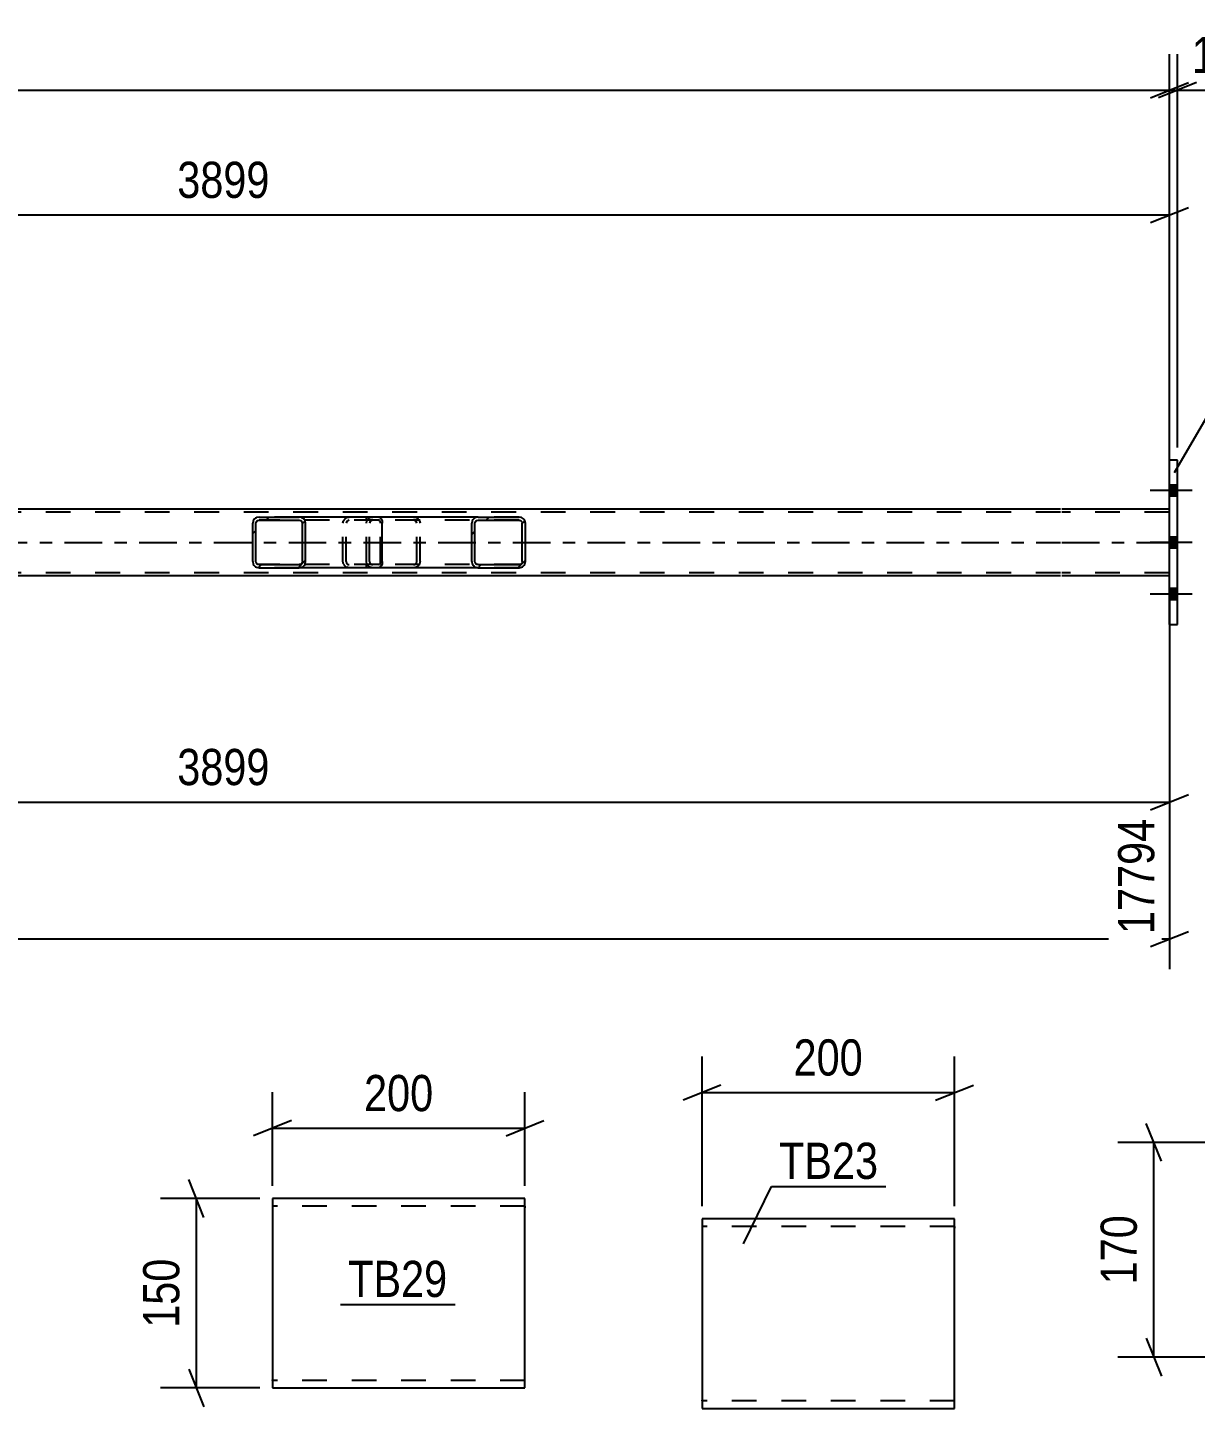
# Model space of a CAD drawing. Header units: millimetres. Extents: x 0 to 841, y 0 to 594.
# Drawn here: x 638.9 to 731.4, y 144 to 253.3 of the extents above; entities that cross this region are included whole.
import ezdxf

# ---------------------------------------------------------------- set-up
doc = ezdxf.new("R2010")
doc.units = ezdxf.units.MM
doc.linetypes.add('DXK_LINE_DOT2', pattern=[3.9198, 1.9599, -1.9599])
doc.linetypes.add('DXK_LINE_DOT3', pattern=[5.9187, 2.979, -0.9799, 0.9799, -0.9799])
doc.styles.add('Arial Narrow', font='ARIALN.TTF', dxfattribs={"height": 0.2})

# ---------------------------------------------------------------- blocks, each defined once
blk = doc.blocks.new('Part-275726623-4412 - 4230')
at = {"color": 2, "linetype": 'Continuous'}
for p, q in [((729.95, 219.07), (729.31, 219.07)), ((729.31, 206.07), (729.31, 219.07)), ((729.95, 206.07), (729.95, 219.07)), ((729.31, 206.07), (729.95, 206.07))]:
    blk.add_line(p, q, dxfattribs=at)
blk = doc.blocks.new('Bolt-275726623-4285 - 4230')
at = {"linetype": 'Continuous'}
for points in [[(729.95, 216.23), (729.95, 217.11), (729.31, 217.11), (729.31, 216.23)], [(729.95, 216.23), (729.95, 217.11), (729.31, 217.11), (729.31, 216.23)], [(729.95, 216.23), (729.95, 217.11), (729.31, 217.11), (729.31, 216.23)], [(729.95, 212.11), (729.95, 212.99), (729.31, 212.99), (729.31, 212.11)], [(729.95, 212.11), (729.95, 212.99), (729.31, 212.99), (729.31, 212.11)], [(729.95, 208.03), (729.95, 208.91), (729.31, 208.91), (729.31, 208.03)], [(729.95, 208.03), (729.95, 208.91), (729.31, 208.91), (729.31, 208.03)], [(729.95, 208.03), (729.95, 208.91), (729.31, 208.91), (729.31, 208.03)]]:
    blk.add_hatch(color=1, dxfattribs=at).paths.add_polyline_path(points)
at = {"color": 1, "linetype": 'Continuous'}
for p, q in [((731.11, 216.67), (727.79, 216.67)), ((731.11, 216.67), (727.79, 216.67)), ((731.11, 216.67), (727.79, 216.67)), ((729.95, 217.11), (729.31, 217.11)), ((729.95, 217.11), (729.31, 217.11)), ((729.95, 217.11), (729.31, 217.11)), ((729.95, 216.23), (729.31, 216.23)), ((729.95, 216.23), (729.31, 216.23)), ((729.95, 216.23), (729.31, 216.23)), ((731.11, 212.55), (727.79, 212.55)), ((731.11, 212.55), (727.79, 212.55)), ((729.95, 212.99), (729.31, 212.99)), ((729.95, 212.99), (729.31, 212.99)), ((729.95, 212.11), (729.31, 212.11)), ((729.95, 212.11), (729.31, 212.11)), ((729.95, 208.91), (729.31, 208.91)), ((729.95, 208.91), (729.31, 208.91)), ((729.95, 208.91), (729.31, 208.91)), ((731.11, 208.47), (727.79, 208.47)), ((731.11, 208.47), (727.79, 208.47)), ((731.11, 208.47), (727.79, 208.47)), ((729.95, 208.03), (729.31, 208.03)), ((729.95, 208.03), (729.31, 208.03)), ((729.95, 208.03), (729.31, 208.03))]:
    blk.add_line(p, q, dxfattribs=at)
blk = doc.blocks.new('Part-275726623-4293 - 4230')
at = {"color": 7, "linetype": 'DXK_LINE_DOT2'}
for p, q in [((720.69, 214.97), (61.78, 214.97)), ((729.31, 214.97), (720.79, 214.97)), ((729.31, 209.93), (729.31, 215.21)), ((720.69, 210.17), (61.78, 210.17)), ((729.31, 210.17), (720.79, 210.17))]:
    blk.add_line(p, q, dxfattribs=at)
at = {"color": 2, "linetype": 'Continuous'}
for p, q in [((720.69, 215.21), (584.7, 215.21)), ((729.31, 215.21), (720.79, 215.21)), ((720.69, 209.93), (584.7, 209.93)), ((729.31, 209.93), (720.79, 209.93))]:
    blk.add_line(p, q, dxfattribs=at)
at = {"color": 7, "linetype": 'DXK_LINE_DOT3'}
for p, q in [((61.78, 212.57), (720.69, 212.57)), ((720.79, 212.57), (729.31, 212.57))]:
    blk.add_line(p, q, dxfattribs=at)
blk = doc.blocks.new('Part-275726623-4394 - 4230')
at = {"linetype": 'Continuous'}
h = blk.add_hatch(dxfattribs=at)
h.set_pattern_fill('', scale=0.7, style=0, pattern_type=0)
h.set_pattern_definition([(45, (660.8717, 214.2723), (-1.57154, 1.57154), [])])
h.paths.add_polyline_path([(660.91, 214.09), (660.87, 214.27), (660.76, 214.43), (660.6, 214.53), (660.41, 214.57), (657.22, 214.57), (657.03, 214.53), (656.87, 214.43), (656.76, 214.27), (656.72, 214.09), (656.72, 211.05), (656.76, 210.86), (656.87, 210.71), (657.03, 210.61), (657.22, 210.57), (660.41, 210.57), (660.6, 210.61), (660.76, 210.71), (660.87, 210.86), (660.91, 211.05)])
h.paths.add_polyline_path([(660.64, 210.96), (660.58, 210.88), (660.5, 210.83), (660.41, 210.81), (657.22, 210.81), (657.13, 210.83), (657.05, 210.88), (656.99, 210.96), (656.97, 211.05), (656.97, 214.09), (656.99, 214.18), (657.05, 214.26), (657.13, 214.31), (657.22, 214.33), (660.41, 214.33), (660.5, 214.31), (660.58, 214.26), (660.64, 214.18), (660.66, 214.09), (660.66, 211.05)])
at = {"color": 2, "linetype": 'Continuous'}
for p, q in [((656.76, 214.27), (656.72, 214.09)), ((656.99, 214.18), (657.05, 214.26)), ((657.22, 214.57), (657.03, 214.53)), ((657.05, 214.26), (657.13, 214.31)), ((657.13, 214.31), (657.22, 214.33)), ((657.22, 214.57), (660.41, 214.57)), ((657.22, 214.33), (660.41, 214.33)), ((666.71, 214.57), (660.41, 214.57)), ((660.6, 214.53), (660.41, 214.57)), ((660.41, 214.33), (660.5, 214.31)), ((660.5, 214.31), (660.58, 214.26)), ((660.58, 214.26), (660.64, 214.18)), ((660.91, 214.09), (660.87, 214.27)), ((666.71, 214.57), (666.81, 214.53)), ((666.81, 214.53), (666.9, 214.43)), ((666.9, 214.43), (666.96, 214.27)), ((666.96, 214.27), (666.98, 214.09)), ((656.72, 211.05), (656.72, 214.09)), ((656.97, 214.09), (656.99, 214.18)), ((656.97, 211.05), (656.97, 214.09)), ((660.64, 214.18), (660.66, 214.09)), ((660.66, 211.05), (660.66, 214.09)), ((660.91, 211.05), (660.91, 214.09)), ((666.98, 211.05), (666.98, 214.09)), ((656.72, 211.05), (656.76, 210.86)), ((656.99, 210.96), (656.97, 211.05)), ((657.05, 210.88), (656.99, 210.96)), ((660.64, 210.96), (660.58, 210.88)), ((660.66, 211.05), (660.64, 210.96)), ((660.87, 210.86), (660.91, 211.05)), ((666.98, 211.05), (666.96, 210.86)), ((657.03, 210.61), (657.22, 210.57)), ((657.13, 210.83), (657.05, 210.88)), ((657.22, 210.81), (657.13, 210.83)), ((657.22, 210.81), (660.41, 210.81)), ((657.22, 210.57), (660.41, 210.57)), ((660.5, 210.83), (660.41, 210.81)), ((660.41, 210.57), (660.6, 210.61)), ((666.71, 210.57), (660.41, 210.57)), ((660.58, 210.88), (660.5, 210.83)), ((666.81, 210.61), (666.71, 210.57)), ((666.9, 210.71), (666.81, 210.61)), ((666.96, 210.86), (666.9, 210.71))]:
    blk.add_line(p, q, dxfattribs=at)
at = {"color": 7, "linetype": 'DXK_LINE_DOT2'}
for p, q in [((660.41, 214.57), (657.22, 214.57)), ((666.71, 214.33), (657.22, 214.33)), ((663.87, 214.09), (663.91, 214.27)), ((664.2, 214.26), (664.14, 214.18)), ((664.18, 214.53), (664.37, 214.57)), ((664.28, 214.31), (664.2, 214.26)), ((664.37, 214.33), (664.28, 214.31)), ((665.72, 214.33), (665.72, 214.57)), ((666.76, 214.31), (666.71, 214.33)), ((666.8, 214.26), (666.76, 214.31)), ((666.83, 214.18), (666.8, 214.26)), ((663.87, 211.05), (663.87, 214.09)), ((664.14, 214.18), (664.12, 214.09)), ((664.12, 211.05), (664.12, 214.09)), ((666.84, 214.09), (666.83, 214.18)), ((666.84, 211.05), (666.84, 214.09)), ((663.91, 210.86), (663.87, 211.05)), ((664.12, 211.05), (664.14, 210.96)), ((664.14, 210.96), (664.2, 210.88)), ((666.8, 210.88), (666.83, 210.96)), ((666.83, 210.96), (666.84, 211.05)), ((666.71, 210.81), (657.22, 210.81)), ((660.41, 210.57), (657.22, 210.57)), ((664.37, 210.57), (664.18, 210.61)), ((664.2, 210.88), (664.22, 210.86)), ((664.22, 210.86), (664.28, 210.83)), ((664.28, 210.83), (664.37, 210.81)), ((665.72, 210.57), (665.72, 210.81)), ((666.71, 210.81), (666.76, 210.83)), ((666.76, 210.83), (666.8, 210.88))]:
    blk.add_line(p, q, dxfattribs=at)
at = {"color": 2, "linetype": 'Continuous'}
for centre, start, end in [((657.21, 214.07), 111.1941, 156.1506), ((660.42, 214.07), 23.8494, 68.8059), ((657.21, 211.06), 203.8494, 248.8059), ((660.42, 211.06), 291.1941, 336.1506)]:
    blk.add_arc(centre, 0.492, start, end, dxfattribs=at)
at = {"color": 7, "linetype": 'DXK_LINE_DOT2'}
for centre, start, end in [((664.36, 214.07), 111.1941, 156.1506), ((664.36, 211.06), 203.8494, 248.8059)]:
    blk.add_arc(centre, 0.492, start, end, dxfattribs=at)
blk = doc.blocks.new('Part-275726623-4395 - 4230')
at = {"linetype": 'Continuous'}
h = blk.add_hatch(dxfattribs=at)
h.set_pattern_fill('', scale=0.7, style=0, pattern_type=0)
h.set_pattern_definition([(45, (678.2825, 214.2723), (-1.57154, 1.57154), [])])
h.paths.add_polyline_path([(678.32, 214.09), (678.28, 214.27), (678.17, 214.43), (678.01, 214.53), (677.81, 214.57), (674.58, 214.57), (674.38, 214.53), (674.21, 214.43), (674.1, 214.27), (674.06, 214.09), (674.06, 211.05), (674.1, 210.86), (674.21, 210.71), (674.38, 210.61), (674.58, 210.57), (677.81, 210.57), (678.01, 210.61), (678.17, 210.71), (678.28, 210.86), (678.32, 211.05)])
h.paths.add_polyline_path([(678.05, 210.96), (677.99, 210.88), (677.91, 210.83), (677.81, 210.81), (674.58, 210.81), (674.48, 210.83), (674.39, 210.88), (674.34, 210.96), (674.32, 211.05), (674.32, 214.09), (674.34, 214.18), (674.39, 214.26), (674.48, 214.31), (674.58, 214.33), (677.81, 214.33), (677.91, 214.31), (677.99, 214.26), (678.05, 214.18), (678.07, 214.09), (678.07, 211.05)])
at = {"color": 7, "linetype": 'DXK_LINE_DOT2'}
for p, q in [((665.72, 214.09), (665.75, 214.27)), ((666.05, 214.26), (665.99, 214.18)), ((666.03, 214.53), (666.23, 214.57)), ((666.13, 214.31), (666.05, 214.26)), ((666.23, 214.33), (666.13, 214.31)), ((666.71, 214.57), (666.23, 214.57)), ((677.81, 214.33), (666.23, 214.33)), ((669.46, 214.57), (669.66, 214.53)), ((669.56, 214.31), (669.46, 214.33)), ((669.64, 214.26), (669.56, 214.31)), ((669.7, 214.18), (669.64, 214.26)), ((669.93, 214.27), (669.97, 214.09)), ((677.81, 214.57), (674.58, 214.57)), ((665.72, 211.05), (665.72, 214.09)), ((665.99, 214.18), (665.97, 214.09)), ((665.97, 211.05), (665.97, 214.09)), ((669.72, 214.09), (669.7, 214.18)), ((669.72, 211.05), (669.72, 214.09)), ((669.97, 211.05), (669.97, 214.09)), ((665.75, 210.86), (665.72, 211.05)), ((665.97, 211.05), (665.99, 210.96)), ((665.99, 210.96), (666.05, 210.88)), ((669.64, 210.88), (669.7, 210.96)), ((669.7, 210.96), (669.72, 211.05)), ((669.97, 211.05), (669.93, 210.86)), ((666.23, 210.57), (666.03, 210.61)), ((666.05, 210.88), (666.13, 210.83)), ((666.13, 210.83), (666.23, 210.81)), ((677.81, 210.81), (666.23, 210.81)), ((666.71, 210.57), (666.23, 210.57)), ((669.46, 210.81), (669.56, 210.83)), ((669.66, 210.61), (669.46, 210.57)), ((669.56, 210.83), (669.64, 210.88)), ((677.81, 210.57), (674.58, 210.57))]:
    blk.add_line(p, q, dxfattribs=at)
at = {"color": 2, "linetype": 'Continuous'}
for p, q in [((674.58, 214.57), (666.71, 214.57)), ((674.1, 214.27), (674.06, 214.09)), ((674.34, 214.18), (674.39, 214.26)), ((674.58, 214.57), (674.38, 214.53)), ((674.39, 214.26), (674.48, 214.31)), ((674.48, 214.31), (674.58, 214.33)), ((674.58, 214.57), (677.81, 214.57)), ((674.58, 214.33), (677.81, 214.33)), ((678.01, 214.53), (677.81, 214.57)), ((677.81, 214.33), (677.91, 214.31)), ((677.91, 214.31), (677.99, 214.26)), ((677.99, 214.26), (678.05, 214.18)), ((678.32, 214.09), (678.28, 214.27)), ((674.06, 211.05), (674.06, 214.09)), ((674.32, 214.09), (674.34, 214.18)), ((674.32, 211.05), (674.32, 214.09)), ((678.05, 214.18), (678.07, 214.09)), ((678.07, 211.05), (678.07, 214.09)), ((678.32, 211.05), (678.32, 214.09)), ((674.06, 211.05), (674.1, 210.86)), ((674.34, 210.96), (674.32, 211.05)), ((674.39, 210.88), (674.34, 210.96)), ((678.05, 210.96), (677.99, 210.88)), ((678.07, 211.05), (678.05, 210.96)), ((678.28, 210.86), (678.32, 211.05)), ((674.58, 210.57), (666.71, 210.57)), ((674.38, 210.61), (674.58, 210.57)), ((674.48, 210.83), (674.39, 210.88)), ((674.58, 210.81), (674.48, 210.83)), ((674.58, 210.81), (677.81, 210.81)), ((674.58, 210.57), (677.81, 210.57)), ((677.91, 210.83), (677.81, 210.81)), ((677.81, 210.57), (678.01, 210.61)), ((677.99, 210.88), (677.91, 210.83))]:
    blk.add_line(p, q, dxfattribs=at)
at = {"color": 7, "linetype": 'DXK_LINE_DOT2'}
for centre, start, end in [((666.21, 214.07), 110.7583, 155.68), ((669.48, 214.07), 24.32, 69.2417), ((666.21, 211.07), 204.32, 249.2417), ((669.48, 211.07), 290.7583, 335.68)]:
    blk.add_arc(centre, 0.496, start, end, dxfattribs=at)
at = {"color": 2, "linetype": 'Continuous'}
for centre, start, end in [((674.56, 214.07), 110.7583, 155.68), ((677.83, 214.07), 24.32, 69.2417), ((674.56, 211.07), 204.32, 249.2417), ((677.83, 211.07), 290.7583, 335.68)]:
    blk.add_arc(centre, 0.496, start, end, dxfattribs=at)
blk = doc.blocks.new('Part-275726623-3448 - 3444')
at = {"color": 2, "linetype": 'Continuous'}
for p, q in [((678.28, 160.64), (658.28, 160.64)), ((658.28, 160.64), (658.28, 145.74)), ((678.28, 146.84), (678.28, 160.64)), ((678.28, 145.64), (678.28, 146.84)), ((658.28, 145.74), (658.28, 145.64)), ((658.28, 145.64), (678.28, 145.64))]:
    blk.add_line(p, q, dxfattribs=at)
at = {"color": 7, "linetype": 'DXK_LINE_DOT2'}
for p, q in [((678.28, 160.04), (658.28, 160.04)), ((678.28, 160), (678.28, 160.04)), ((678.28, 160.04), (678.28, 160)), ((678.28, 159.9), (678.28, 160)), ((678.28, 160), (678.28, 159.9)), ((678.28, 146.29), (678.28, 146.61)), ((658.28, 146.24), (658.28, 146.29)), ((678.28, 146.24), (658.28, 146.24)), ((678.28, 146.24), (678.28, 146.29))]:
    blk.add_line(p, q, dxfattribs=at)
blk = doc.blocks.new('Part-275726623-3776 - 3760')
at = {"color": 2, "linetype": 'Continuous'}
for p, q in [((692.3, 159.02), (692.3, 144.11)), ((712.3, 159.02), (692.3, 159.02)), ((712.3, 145.22), (712.3, 159.02)), ((712.3, 144.02), (712.3, 145.22)), ((692.3, 144.11), (692.3, 144.02)), ((692.3, 144.02), (712.3, 144.02))]:
    blk.add_line(p, q, dxfattribs=at)
at = {"color": 7, "linetype": 'DXK_LINE_DOT2'}
for p, q in [((712.3, 158.42), (692.3, 158.42)), ((712.3, 158.42), (712.3, 158.38)), ((712.3, 158.38), (712.3, 158.42)), ((712.3, 158.28), (712.3, 158.38)), ((712.3, 158.38), (712.3, 158.28)), ((692.3, 144.62), (692.3, 144.67)), ((712.3, 144.62), (692.3, 144.62)), ((712.3, 144.67), (712.3, 144.99)), ((712.3, 144.62), (712.3, 144.67))]:
    blk.add_line(p, q, dxfattribs=at)
blk = doc.blocks.new('StraightDimension-275726623-4513 - 4230')
at = {"color": 7, "linetype": 'Continuous'}
for p, q in [((729.31, 205.07), (729.31, 178.78)), ((727.81, 180.58), (730.81, 181.78)), ((52.52, 181.18), (729.31, 181.18))]:
    blk.add_line(p, q, dxfattribs=at)
blk = doc.blocks.new('StraightDimension-275726623-4531 - 4230')
at = {"color": 7, "linetype": 'Continuous'}
for p, q in [((729.31, 208.93), (729.31, 181.57)), ((579.5, 200.53), (579.5, 181.57)), ((581, 192.61), (578, 191.41)), ((727.81, 191.41), (730.81, 192.61)), ((579.5, 192.01), (729.31, 192.01))]:
    blk.add_line(p, q, dxfattribs=at)
at = {"color": 0}
blk.add_wipeout([(658.66, 192.76), (658.66, 196.96), (650.15, 196.96), (650.15, 192.76)], dxfattribs=at)
at = {"color": 3, "style": 'Arial Narrow'}
blk.add_text('3899', height=2.863, dxfattribs=at).set_placement((650.75, 193.36))
at = {"color": 0, "linetype": 'Continuous'}
blk.add_wipeout([(728.71, 191.31), (724.51, 191.31), (724.51, 180.97), (728.71, 180.97)], dxfattribs=at)
at = {"color": 3, "linetype": 'Continuous', "style": 'Arial Narrow'}
blk.add_text('17794', height=2.863, rotation=90.0002, dxfattribs=at).set_placement((728.11, 181.57))
blk = doc.blocks.new('StraightDimension-275726623-4568 - 4230')
at = {"color": 7, "linetype": 'Continuous'}
for p, q in [((579.5, 224.61), (579.5, 241.34)), ((729.31, 216.21), (729.31, 241.34)), ((581, 239.09), (578, 237.89)), ((579.5, 238.49), (729.31, 238.49)), ((727.81, 237.89), (730.81, 239.09))]:
    blk.add_line(p, q, dxfattribs=at)
at = {"color": 0}
blk.add_wipeout([(658.66, 239.24), (658.66, 243.44), (650.15, 243.44), (650.15, 239.24)], dxfattribs=at)
at = {"color": 3, "style": 'Arial Narrow'}
blk.add_text('3899', height=2.863, dxfattribs=at).set_placement((650.75, 239.84))
blk = doc.blocks.new('StraightDimension-275726623-7609 - 4230')
at = {"color": 7, "linetype": 'Continuous'}
for p, q in [((729.31, 220.07), (729.31, 251.22)), ((729.95, 220.07), (729.95, 251.22)), ((727.81, 247.77), (730.81, 248.97)), ((731.45, 248.97), (728.45, 247.77)), ((729.31, 248.37), (729.95, 248.37)), ((729.95, 248.37), (735.86, 248.37)), ((729.95, 248.37), (735.86, 248.37))]:
    blk.add_line(p, q, dxfattribs=at)
at = {"color": 0}
blk.add_wipeout([(735.33, 249.12), (735.33, 253.32), (730.48, 253.32), (730.48, 249.12)], dxfattribs=at)
at = {"color": 3, "style": 'Arial Narrow'}
blk.add_text('16', height=2.863, dxfattribs=at).set_placement((731.08, 249.72))
blk = doc.blocks.new('StraightDimension-275726623-7610 - 4230')
at = {"color": 7, "linetype": 'Continuous'}
for p, q in [((729.31, 220.07), (729.31, 251.22)), ((53.16, 248.37), (729.31, 248.37)), ((727.81, 247.77), (730.81, 248.97))]:
    blk.add_line(p, q, dxfattribs=at)
blk = doc.blocks.new('StraightDimension-275726623-3493 - 3476')
at = {"color": 7, "linetype": 'Continuous'}
for p, q in [((728.68, 163.58), (727.48, 166.58)), ((733.33, 165.08), (725.23, 165.08)), ((728.08, 148.08), (728.08, 165.08)), ((727.48, 149.58), (728.68, 146.58)), ((733.33, 148.08), (725.23, 148.08))]:
    blk.add_line(p, q, dxfattribs=at)
at = {"color": 0}
blk.add_wipeout([(727.33, 159.93), (723.13, 159.93), (723.13, 153.24), (727.33, 153.24)], dxfattribs=at)
at = {"color": 3, "style": 'Arial Narrow'}
blk.add_text('170', height=2.863, rotation=90.0002, dxfattribs=at).set_placement((726.73, 153.84))
blk = doc.blocks.new('StraightDimension-275726623-3451 - 3444')
at = {"color": 7, "linetype": 'Continuous'}
for p, q in [((658.28, 161.64), (658.28, 169.05)), ((678.28, 161.64), (678.28, 169.05)), ((659.78, 166.8), (656.78, 165.6)), ((658.28, 166.2), (678.28, 166.2)), ((676.78, 165.6), (679.78, 166.8))]:
    blk.add_line(p, q, dxfattribs=at)
at = {"color": 0}
blk.add_wipeout([(671.62, 166.95), (671.62, 171.15), (664.94, 171.15), (664.94, 166.95)], dxfattribs=at)
at = {"color": 3, "style": 'Arial Narrow'}
blk.add_text('200', height=2.863, dxfattribs=at).set_placement((665.54, 167.55))
blk = doc.blocks.new('StraightDimension-275726623-3462 - 3444')
at = {"color": 7, "linetype": 'Continuous'}
for p, q in [((652.86, 159.14), (651.66, 162.14)), ((657.28, 160.64), (649.41, 160.64)), ((652.26, 145.64), (652.26, 160.64)), ((651.66, 147.14), (652.86, 144.14)), ((657.28, 145.64), (649.41, 145.64))]:
    blk.add_line(p, q, dxfattribs=at)
at = {"color": 0}
blk.add_wipeout([(651.51, 156.49), (647.31, 156.49), (647.31, 149.8), (651.51, 149.8)], dxfattribs=at)
at = {"color": 3, "style": 'Arial Narrow'}
blk.add_text('150', height=2.863, rotation=90.0002, dxfattribs=at).set_placement((650.91, 150.4))
blk = doc.blocks.new('StraightDimension-275726623-3779 - 3760')
at = {"color": 7, "linetype": 'Continuous'}
for p, q in [((692.3, 160.02), (692.3, 171.87)), ((712.3, 160.02), (712.3, 171.87)), ((693.8, 169.62), (690.8, 168.42)), ((710.8, 168.42), (713.8, 169.62)), ((692.3, 169.02), (712.3, 169.02))]:
    blk.add_line(p, q, dxfattribs=at)
at = {"color": 0}
blk.add_wipeout([(705.64, 169.77), (705.64, 173.97), (698.95, 173.97), (698.95, 169.77)], dxfattribs=at)
at = {"color": 3, "style": 'Arial Narrow'}
blk.add_text('200', height=2.863, dxfattribs=at).set_placement((699.55, 170.37))
blk = doc.blocks.new('Mark-275726623-4408 - 4230')
at = {"color": 30, "linetype": 'Continuous'}
for p, q in [((729.72, 218.1), (734.1, 225.66)), ((734.1, 225.66), (741.51, 225.66))]:
    blk.add_line(p, q, dxfattribs=at)
at = {"color": 0}
blk.add_wipeout([(740.91, 226.26), (740.91, 229.26), (734.7, 229.26), (734.7, 226.26)], dxfattribs=at)
blk.add_wipeout([(740.91, 226.26), (740.91, 229.26), (734.7, 229.26), (734.7, 226.26)], dxfattribs=at)
at = {"color": 3, "style": 'Arial Narrow'}
blk.add_text('SP4', height=2.863, dxfattribs=at).set_placement((734.7, 226.26))
blk = doc.blocks.new('Mark-275726623-3446 - 3444')
at = {"color": 30, "linetype": 'Continuous'}
blk.add_line((663.68, 152.24), (672.74, 152.24), dxfattribs=at)
at = {"color": 0}
blk.add_wipeout([(672.14, 152.84), (672.14, 155.84), (664.28, 155.84), (664.28, 152.84)], dxfattribs=at)
blk.add_wipeout([(672.14, 152.84), (672.14, 155.84), (664.28, 155.84), (664.28, 152.84)], dxfattribs=at)
at = {"color": 3, "style": 'Arial Narrow'}
blk.add_text('TB29', height=2.863, dxfattribs=at).set_placement((664.28, 152.84))
blk = doc.blocks.new('Mark-275726623-3772 - 3760')
at = {"color": 30, "linetype": 'Continuous'}
for p, q in [((695.59, 157.04), (697.8, 161.59)), ((697.8, 161.59), (706.86, 161.59))]:
    blk.add_line(p, q, dxfattribs=at)
at = {"color": 0}
blk.add_wipeout([(706.26, 162.19), (706.26, 165.19), (698.4, 165.19), (698.4, 162.19)], dxfattribs=at)
blk.add_wipeout([(706.26, 162.19), (706.26, 165.19), (698.4, 165.19), (698.4, 162.19)], dxfattribs=at)
at = {"color": 3, "style": 'Arial Narrow'}
blk.add_text('TB23', height=2.863, dxfattribs=at).set_placement((698.4, 162.19))

msp = doc.modelspace()

# ---------------------------------------------------------------- block references
for name in ['Part-275726623-4412 - 4230', 'Bolt-275726623-4285 - 4230', 'Part-275726623-4293 - 4230', 'Part-275726623-4394 - 4230', 'Part-275726623-4395 - 4230', 'StraightDimension-275726623-4513 - 4230', 'StraightDimension-275726623-3779 - 3760', 'StraightDimension-275726623-3451 - 3444', 'StraightDimension-275726623-3493 - 3476', 'Part-275726623-3448 - 3444', 'Part-275726623-3776 - 3760']:
    msp.add_blockref(name, (0, 0))

# ---------------------------------------------------------------- next in the draw order: block references
for name in ['StraightDimension-275726623-4568 - 4230', 'StraightDimension-275726623-4531 - 4230', 'Mark-275726623-3772 - 3760', 'StraightDimension-275726623-3462 - 3444', 'Mark-275726623-3446 - 3444']:
    msp.add_blockref(name, (0, 0))

# ---------------------------------------------------------------- next in the draw order: block references
msp.add_blockref('StraightDimension-275726623-7609 - 4230', (0, 0))

# ---------------------------------------------------------------- next in the draw order: block references
msp.add_blockref('StraightDimension-275726623-7610 - 4230', (0, 0))

# ---------------------------------------------------------------- next in the draw order: block references
msp.add_blockref('Mark-275726623-4408 - 4230', (0, 0))

doc.saveas('drawing.dxf')
